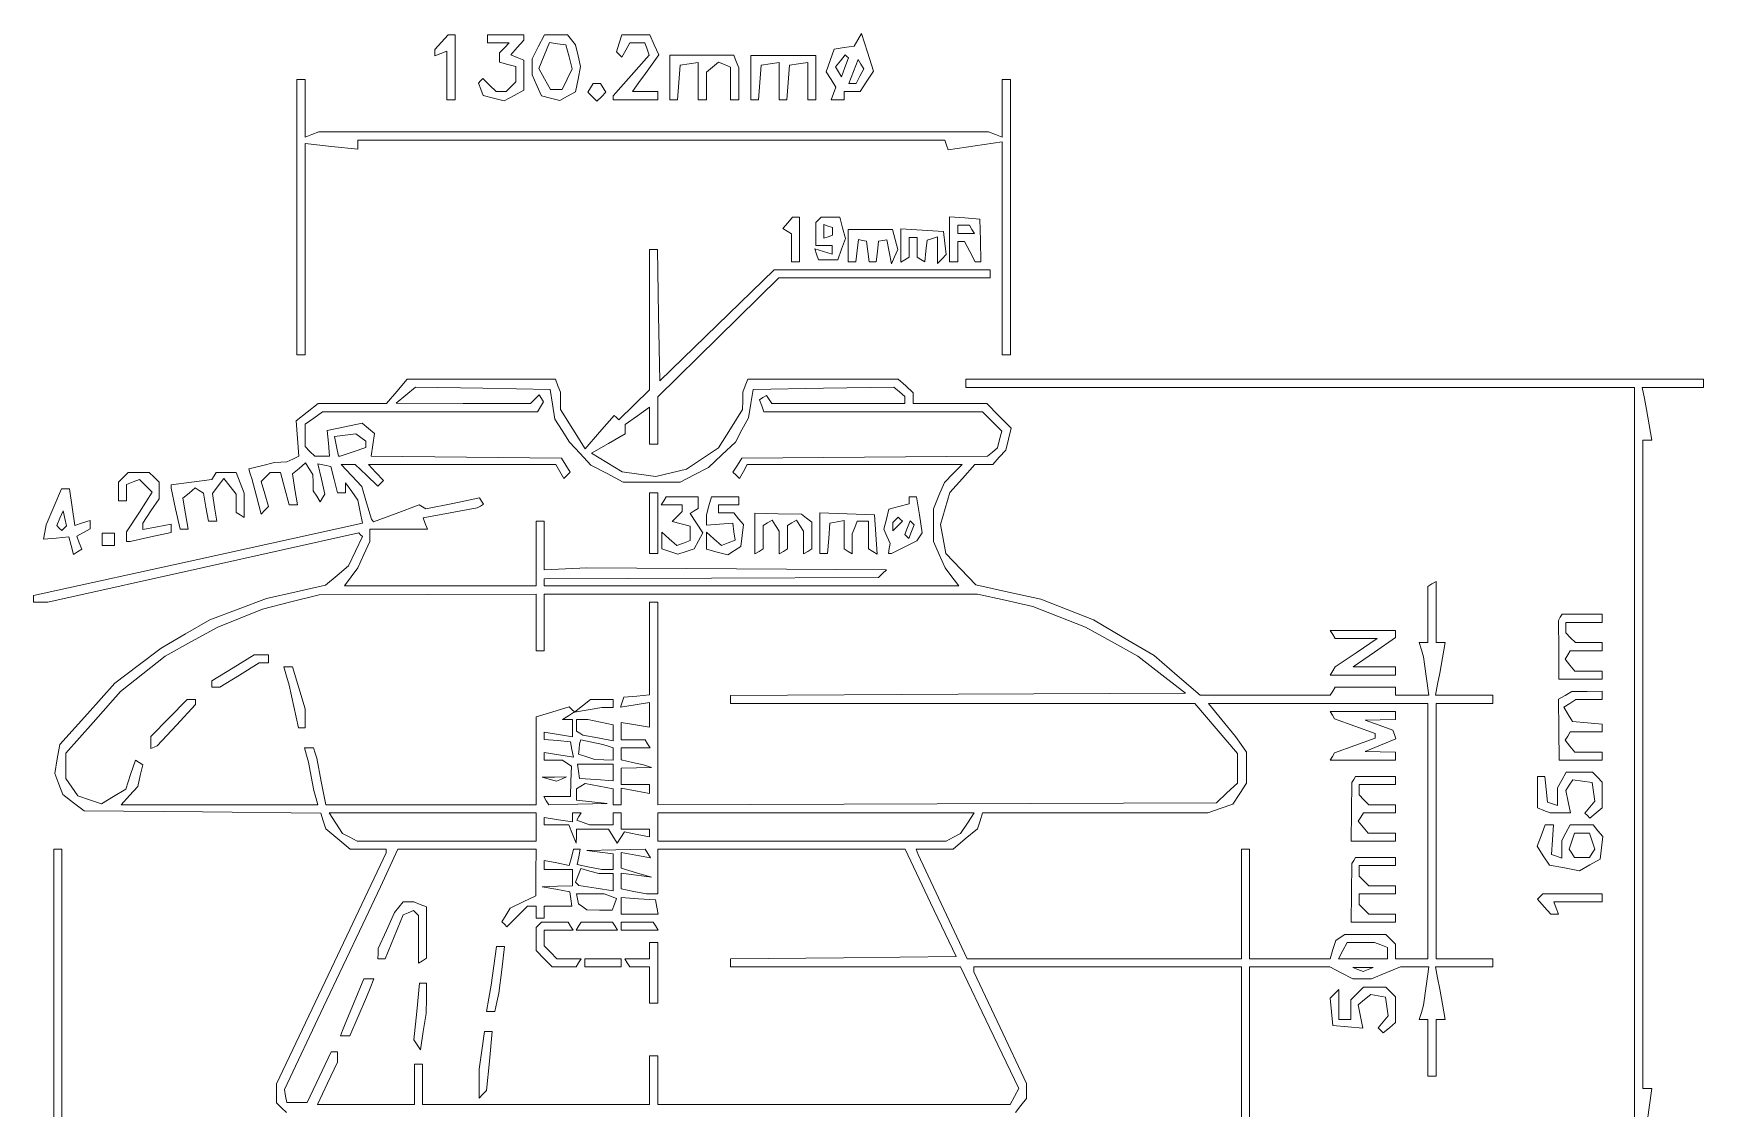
# Paper-space layout 'AN-07-DGE-065' of a CAD drawing. Header units: metres, sheet in millimetres. Extents: x 12 to 193, y 4 to 291.
# Drawn here: x 61.1 to 113.4, y 151.5 to 185.2 of the extents above; entities that cross this region are included whole.
import ezdxf

# ---------------------------------------------------------------- set-up
doc = ezdxf.new("R2010")
doc.units = ezdxf.units.M
doc.layers.add('DGE_CONTORNOS', color=7, linetype='Continuous', lineweight=0)
doc.layers.add('DGE_DATOS', color=7, linetype='Continuous', lineweight=0)

# ---------------------------------------------------------------- blocks, each defined once
blk = doc.blocks.new('LP_REF_DGE_MT_065')
at = {"layer": 'DGE_CONTORNOS'}
for points in [[(73.891, 184.92), (73.681, 184.688), (73.681, 184.589), (73.681, 184.49), (73.872, 184.563), (74.062, 184.636), (74.062, 183.878), (74.062, 183.12), (74.189, 183.12), (74.316, 183.12), (74.316, 184.136), (74.316, 185.152), (74.209, 185.152), (74.102, 185.152)], [(75.332, 185.025), (75.332, 184.898), (75.675, 184.898), (76.018, 184.898), (75.866, 184.746), (75.713, 184.593), (75.713, 184.443), (75.713, 184.293), (75.967, 184.226), (76.221, 184.16), (76.221, 183.919), (76.221, 183.679), (76.069, 183.526), (75.916, 183.374), (75.76, 183.374), (75.604, 183.374), (75.399, 183.58), (75.193, 183.785), (75.12, 183.712), (75.047, 183.639), (75.121, 183.447), (75.194, 183.255), (75.527, 183.171), (75.86, 183.088), (76.167, 183.252), (76.475, 183.417), (76.475, 183.89), (76.475, 184.363), (76.267, 184.443), (76.06, 184.522), (76.267, 184.752), (76.475, 184.982), (76.475, 185.067), (76.475, 185.152), (75.904, 185.152), (75.332, 185.152)], [(76.923, 184.777), (76.729, 184.403), (76.729, 184.148), (76.729, 183.894), (76.878, 183.567), (77.027, 183.241), (77.311, 183.17), (77.595, 183.098), (77.844, 183.232), (78.093, 183.365), (78.172, 183.763), (78.252, 184.161), (78.171, 184.498), (78.091, 184.835), (77.966, 184.993), (77.841, 185.152), (77.479, 185.152), (77.117, 185.152)], [(77.891, 184.461), (77.99, 184.088), (77.834, 183.763), (77.678, 183.438), (77.494, 183.438), (77.31, 183.438), (77.124, 183.769), (76.938, 184.101), (77.106, 184.506), (77.273, 184.911), (77.532, 184.873), (77.792, 184.835)], [(79.457, 184.888), (79.373, 184.625), (79.458, 184.54), (79.542, 184.456), (79.666, 184.677), (79.79, 184.898), (80.024, 184.898), (80.258, 184.898), (80.331, 184.707), (80.404, 184.517), (79.837, 183.878), (79.269, 183.239), (79.269, 183.179), (79.269, 183.12), (79.968, 183.12), (80.666, 183.12), (80.666, 183.247), (80.666, 183.374), (80.27, 183.374), (79.873, 183.374), (80.08, 183.66), (80.287, 183.946), (80.495, 184.236), (80.702, 184.527), (80.56, 184.84), (80.418, 185.152), (79.979, 185.152), (79.54, 185.152)], [(86.94, 184.997), (86.826, 184.795), (86.511, 184.751), (86.196, 184.708), (86.071, 184.352), (85.947, 183.997), (86.098, 183.754), (86.25, 183.511), (86.175, 183.316), (86.1, 183.12), (86.304, 183.12), (86.508, 183.12), (86.508, 183.247), (86.508, 183.374), (86.759, 183.374), (87.01, 183.374), (87.221, 183.696), (87.432, 184.017), (87.243, 184.608), (87.055, 185.198)], [(81.047, 183.819), (81.047, 183.12), (81.167, 183.12), (81.287, 183.12), (81.326, 183.66), (81.365, 184.2), (81.65, 184.24), (81.936, 184.281), (81.936, 183.7), (81.936, 183.12), (82.063, 183.12), (82.19, 183.12), (82.19, 183.549), (82.19, 183.978), (82.379, 184.135), (82.568, 184.291), (82.76, 184.218), (82.952, 184.144), (82.952, 183.632), (82.952, 183.12), (83.079, 183.12), (83.206, 183.12), (83.206, 183.618), (83.206, 184.115), (83.129, 184.316), (83.052, 184.517), (82.05, 184.517), (81.047, 184.517)], [(83.587, 183.813), (83.587, 183.12), (83.707, 183.12), (83.827, 183.12), (83.866, 183.66), (83.905, 184.2), (84.19, 184.24), (84.476, 184.281), (84.476, 183.7), (84.476, 183.12), (84.596, 183.12), (84.716, 183.12), (84.755, 183.66), (84.794, 184.2), (85.079, 184.24), (85.365, 184.281), (85.365, 183.7), (85.365, 183.12), (85.492, 183.12), (85.619, 183.12), (85.619, 183.811), (85.619, 184.501), (84.603, 184.504), (83.587, 184.506)], [(86.532, 184.133), (86.423, 183.839), (86.328, 183.993), (86.232, 184.147), (86.388, 184.335), (86.544, 184.523), (86.592, 184.475), (86.641, 184.427)], [(87.003, 183.857), (86.88, 183.628), (86.769, 183.628), (86.657, 183.628), (86.8, 184.005), (86.942, 184.383), (87.034, 184.235), (87.125, 184.086)], [(69.363, 179.437), (69.363, 175.119), (69.49, 175.119), (69.617, 175.119), (69.617, 178.431), (69.617, 181.743), (70.443, 181.655), (71.268, 181.566), (71.268, 181.708), (71.268, 181.85), (80.465, 181.85), (89.662, 181.85), (89.713, 181.699), (89.763, 181.547), (90.612, 181.674), (91.461, 181.801), (91.461, 178.46), (91.461, 175.119), (91.588, 175.119), (91.715, 175.119), (91.715, 179.437), (91.715, 183.755), (91.588, 183.755), (91.461, 183.755), (91.461, 182.852), (91.461, 181.95), (91.247, 182.032), (91.033, 182.114), (80.54, 182.114), (70.046, 182.115), (69.832, 182.032), (69.617, 181.95), (69.617, 182.852), (69.617, 183.755), (69.49, 183.755), (69.363, 183.755)], [(78.564, 183.49), (78.478, 183.352), (78.62, 183.211), (78.761, 183.069), (78.903, 183.211), (79.044, 183.352), (78.959, 183.49), (78.873, 183.628), (78.761, 183.628), (78.649, 183.628)], [(84.74, 179.258), (84.591, 179.079), (84.724, 178.996), (84.857, 178.914), (84.857, 178.477), (84.857, 178.04), (84.984, 178.04), (85.111, 178.04), (85.111, 178.739), (85.111, 179.437), (85, 179.437), (84.888, 179.437)], [(85.704, 179.352), (85.619, 179.268), (85.619, 178.908), (85.619, 178.548), (85.873, 178.548), (86.127, 178.548), (86.127, 178.412), (86.127, 178.277), (85.858, 178.362), (85.589, 178.448), (85.646, 178.276), (85.704, 178.104), (86.008, 178.104), (86.312, 178.104), (86.428, 178.435), (86.545, 178.766), (86.46, 179.102), (86.376, 179.437), (86.082, 179.437), (85.789, 179.437)], [(86.146, 178.993), (86.146, 178.872), (86.01, 178.826), (85.873, 178.781), (85.873, 178.993), (85.873, 179.204), (86.01, 179.159), (86.146, 179.113)], [(86.635, 178.548), (86.635, 178.04), (86.754, 178.04), (86.872, 178.04), (86.912, 178.389), (86.953, 178.739), (87.08, 178.711), (87.207, 178.683), (87.247, 178.361), (87.287, 178.04), (87.397, 178.04), (87.507, 178.04), (87.547, 178.361), (87.588, 178.683), (87.715, 178.704), (87.842, 178.724), (87.917, 178.35), (87.992, 177.977), (88.089, 178.199), (88.187, 178.422), (88.107, 178.739), (88.027, 179.056), (87.331, 179.056), (86.635, 179.056)], [(88.286, 178.547), (88.286, 178.025), (88.413, 178.104), (88.54, 178.182), (88.54, 178.492), (88.54, 178.802), (88.667, 178.802), (88.794, 178.802), (88.794, 178.492), (88.794, 178.182), (88.913, 178.109), (89.031, 178.036), (89.071, 178.377), (89.112, 178.719), (89.27, 178.771), (89.429, 178.823), (89.429, 178.406), (89.429, 177.989), (89.566, 178.126), (89.703, 178.263), (89.661, 178.628), (89.62, 178.993), (88.953, 179.031), (88.286, 179.069)], [(89.81, 178.746), (89.81, 178.04), (89.937, 178.04), (90.064, 178.04), (90.064, 178.358), (90.064, 178.675), (90.17, 178.675), (90.275, 178.675), (90.445, 178.358), (90.615, 178.04), (90.702, 178.04), (90.789, 178.04), (90.776, 178.707), (90.763, 179.374), (90.286, 179.413), (89.81, 179.452)], [(90.509, 179.056), (90.587, 178.929), (90.326, 178.929), (90.064, 178.929), (90.064, 179.056), (90.064, 179.183), (90.247, 179.183), (90.43, 179.183)], [(77.372, 173.574), (77.448, 173.109), (77.676, 172.749), (77.905, 172.389), (78.238, 172.028), (78.571, 171.667), (79.079, 171.4), (79.587, 171.134), (80.476, 171.134), (81.365, 171.133), (81.809, 171.362), (82.254, 171.591), (82.677, 171.99), (83.101, 172.389), (83.303, 172.77), (83.506, 173.151), (83.58, 173.595), (83.655, 174.04), (85.859, 174.074), (88.062, 174.109), (88.238, 173.964), (88.413, 173.818), (88.413, 173.706), (88.413, 173.595), (86.325, 173.595), (84.237, 173.595), (84.157, 173.724), (84.078, 173.853), (83.965, 173.784), (83.852, 173.714), (83.924, 173.527), (83.995, 173.341), (87.417, 173.341), (90.838, 173.341), (91.141, 173.038), (91.445, 172.734), (91.376, 172.47), (91.307, 172.206), (91.151, 172.077), (90.995, 171.948), (87.146, 171.914), (83.297, 171.881), (83.161, 171.664), (83.025, 171.448), (83.125, 171.348), (83.225, 171.248), (83.349, 171.469), (83.473, 171.69), (86.837, 171.69), (90.201, 171.69), (89.927, 171.404), (89.653, 171.119), (89.478, 170.71), (89.302, 170.301), (89.302, 169.785), (89.302, 169.269), (89.489, 168.86), (89.676, 168.452), (89.886, 168.166), (90.095, 167.88), (83.603, 167.88), (77.11, 167.88), (77.11, 167.99), (77.11, 168.1), (82.349, 168.124), (87.588, 168.148), (87.708, 168.268), (87.829, 168.388), (83.136, 168.417), (78.444, 168.446), (77.777, 168.416), (77.11, 168.386), (77.11, 169.149), (77.11, 169.912), (76.983, 169.912), (76.856, 169.912), (76.856, 168.896), (76.856, 167.88), (73.856, 167.88), (70.856, 167.88), (71.066, 168.166), (71.275, 168.452), (71.462, 168.86), (71.649, 169.269), (71.649, 169.463), (71.649, 169.658), (72.552, 169.658), (73.454, 169.658), (73.386, 169.836), (73.318, 170.014), (74.166, 170.17), (75.015, 170.327), (75.112, 170.382), (75.209, 170.438), (75.146, 170.541), (75.082, 170.644), (74.243, 170.468), (73.404, 170.292), (73.298, 170.358), (73.192, 170.423), (72.475, 170.155), (71.759, 169.887), (71.727, 169.931), (71.695, 169.976), (71.548, 170.484), (71.402, 170.992), (71.076, 171.341), (70.75, 171.69), (70.97, 171.69), (71.191, 171.69), (71.546, 171.35), (71.901, 171.01), (71.986, 171.095), (72.071, 171.18), (71.84, 171.435), (71.61, 171.69), (74.544, 171.69), (77.479, 171.69), (77.602, 171.469), (77.726, 171.248), (77.826, 171.348), (77.927, 171.448), (77.79, 171.664), (77.654, 171.881), (74.674, 171.915), (71.694, 171.949), (71.746, 172.303), (71.798, 172.657), (71.604, 172.818), (71.411, 172.978), (70.863, 172.867), (70.316, 172.755), (70.348, 172.35), (70.38, 171.944), (70.151, 171.944), (69.922, 171.944), (69.77, 172.096), (69.617, 172.249), (69.617, 172.597), (69.617, 172.946), (69.893, 173.139), (70.169, 173.332), (73.537, 173.337), (76.905, 173.341), (76.999, 173.494), (77.093, 173.646), (77.024, 173.759), (76.954, 173.871), (76.816, 173.733), (76.678, 173.595), (74.577, 173.599), (72.475, 173.603), (72.778, 173.856), (73.082, 174.109), (75.189, 174.074), (77.297, 174.04)], [(71.522, 172.322), (71.522, 172.223), (71.122, 172.083), (70.722, 171.944), (70.693, 171.944), (70.663, 171.944), (70.603, 172.255), (70.544, 172.566), (70.874, 172.608), (71.205, 172.65), (71.363, 172.536), (71.522, 172.421)], [(63.928, 171.284), (63.775, 171.131), (63.775, 170.839), (63.775, 170.547), (63.902, 170.547), (64.029, 170.547), (64.029, 170.805), (64.029, 171.063), (64.23, 171.14), (64.43, 171.217), (64.629, 171.017), (64.829, 170.818), (64.429, 170.195), (64.029, 169.572), (64.029, 169.425), (64.029, 169.277), (64.086, 169.277), (64.144, 169.277), (64.785, 169.415), (65.426, 169.552), (65.426, 169.683), (65.426, 169.813), (64.982, 169.73), (64.537, 169.647), (64.538, 169.748), (64.539, 169.849), (64.791, 170.23), (65.043, 170.611), (65.044, 170.871), (65.045, 171.131), (64.893, 171.284), (64.74, 171.436), (64.41, 171.436), (64.08, 171.436)], [(66.77, 171.326), (66.702, 171.216), (66.064, 171.131), (65.426, 171.046), (65.426, 170.993), (65.426, 170.941), (65.564, 170.299), (65.701, 169.658), (65.829, 169.658), (65.956, 169.658), (65.874, 170.144), (65.792, 170.63), (65.985, 170.79), (66.177, 170.95), (66.305, 170.871), (66.432, 170.792), (66.515, 170.352), (66.597, 169.912), (66.727, 169.912), (66.856, 169.912), (66.786, 170.346), (66.716, 170.779), (66.896, 171.012), (67.077, 171.246), (67.268, 170.999), (67.458, 170.752), (67.458, 170.467), (67.458, 170.181), (67.585, 170.103), (67.712, 170.024), (67.712, 170.404), (67.712, 170.784), (67.588, 171.11), (67.464, 171.436), (67.151, 171.436), (66.838, 171.436)], [(61.745, 170.362), (61.503, 169.796), (61.464, 169.568), (61.426, 169.341), (61.822, 169.378), (62.218, 169.416), (62.29, 169.143), (62.361, 168.87), (62.491, 168.951), (62.621, 169.031), (62.543, 169.233), (62.466, 169.435), (62.676, 169.553), (62.886, 169.671), (62.886, 169.8), (62.886, 169.929), (62.647, 169.853), (62.408, 169.777), (62.322, 170.353), (62.236, 170.928), (62.112, 170.928), (61.988, 170.928)], [(80.412, 169.849), (80.412, 168.896), (80.539, 168.896), (80.666, 168.896), (80.666, 169.849), (80.666, 170.801), (80.539, 170.801), (80.412, 170.801)], [(80.857, 170.547), (80.778, 170.42), (81.103, 170.42), (81.428, 170.42), (81.428, 170.318), (81.428, 170.217), (81.272, 170.06), (81.115, 169.904), (81.399, 169.83), (81.682, 169.755), (81.682, 169.53), (81.682, 169.304), (81.473, 169.224), (81.264, 169.144), (81.029, 169.357), (80.793, 169.57), (80.793, 169.305), (80.793, 169.04), (81.047, 168.96), (81.301, 168.879), (81.555, 168.96), (81.809, 169.04), (81.945, 169.294), (82.081, 169.548), (81.883, 169.85), (81.685, 170.153), (81.811, 170.23), (81.936, 170.308), (81.936, 170.491), (81.936, 170.674), (81.436, 170.674), (80.935, 170.674)], [(82.27, 170.388), (82.194, 170.103), (82.192, 169.943), (82.19, 169.784), (82.603, 169.816), (83.016, 169.849), (83.054, 169.579), (83.093, 169.309), (82.877, 169.227), (82.661, 169.144), (82.426, 169.357), (82.19, 169.57), (82.19, 169.299), (82.19, 169.028), (82.527, 168.943), (82.864, 168.859), (83.067, 168.985), (83.27, 169.112), (83.311, 169.456), (83.352, 169.8), (83.2, 169.983), (83.048, 170.166), (82.81, 170.166), (82.571, 170.166), (82.571, 170.293), (82.571, 170.42), (82.889, 170.42), (83.206, 170.42), (83.206, 170.547), (83.206, 170.674), (82.776, 170.674), (82.347, 170.674)], [(88.54, 170.561), (88.54, 170.448), (88.225, 170.368), (87.909, 170.289), (87.83, 169.974), (87.751, 169.659), (87.848, 169.436), (87.945, 169.214), (87.92, 169.055), (87.894, 168.896), (87.944, 168.896), (87.993, 168.896), (88.391, 169.095), (88.789, 169.293), (88.868, 169.421), (88.947, 169.549), (88.863, 170.112), (88.779, 170.674), (88.659, 170.674), (88.54, 170.674)], [(62.072, 169.69), (61.997, 169.616), (61.918, 169.695), (61.839, 169.774), (61.938, 170.002), (62.036, 170.23), (62.092, 169.997), (62.147, 169.765)], [(83.714, 169.519), (83.714, 168.881), (83.841, 168.96), (83.968, 169.038), (83.968, 169.404), (83.968, 169.77), (84.109, 169.857), (84.251, 169.945), (84.361, 169.77), (84.472, 169.595), (84.474, 169.238), (84.476, 168.881), (84.603, 168.96), (84.73, 169.038), (84.73, 169.404), (84.73, 169.77), (84.871, 169.857), (85.013, 169.945), (85.123, 169.77), (85.234, 169.595), (85.236, 169.238), (85.238, 168.881), (85.365, 168.96), (85.492, 169.038), (85.492, 169.459), (85.492, 169.881), (85.333, 170.005), (85.175, 170.129), (84.444, 170.143), (83.714, 170.158)], [(85.746, 169.532), (85.746, 168.896), (85.866, 168.896), (85.985, 168.896), (86.024, 169.371), (86.064, 169.846), (86.286, 169.889), (86.508, 169.931), (86.508, 169.484), (86.508, 169.038), (86.635, 168.96), (86.762, 168.881), (86.762, 169.196), (86.762, 169.51), (86.839, 169.711), (86.916, 169.912), (87.093, 169.912), (87.27, 169.912), (87.27, 169.475), (87.27, 169.038), (87.405, 168.955), (87.539, 168.872), (87.5, 169.487), (87.461, 170.103), (86.603, 170.135), (85.746, 170.167)], [(63.267, 169.341), (63.267, 169.15), (63.458, 169.15), (63.648, 169.15), (63.648, 169.341), (63.648, 169.531), (63.458, 169.531), (63.267, 169.531)], [(88.182, 169.758), (88.032, 169.607), (88.032, 169.738), (88.032, 169.87), (88.117, 169.954), (88.202, 170.039), (88.267, 169.973), (88.333, 169.908)], [(88.616, 169.582), (88.534, 169.368), (88.471, 169.431), (88.407, 169.495), (88.489, 169.709), (88.572, 169.923), (88.635, 169.859), (88.699, 169.796)], [(76.856, 166.737), (76.856, 165.848), (76.983, 165.848), (77.11, 165.848), (77.11, 166.737), (77.11, 167.626), (83.897, 167.626), (90.683, 167.626), (91.549, 167.431), (92.414, 167.235), (93.239, 166.913), (94.065, 166.591), (94.886, 166.134), (95.708, 165.677), (96.457, 165.096), (97.206, 164.515), (90.079, 164.482), (82.952, 164.449), (82.952, 164.323), (82.952, 164.197), (90.223, 164.194), (97.494, 164.191), (98.16, 163.408), (98.827, 162.624), (98.827, 162.163), (98.827, 161.701), (98.499, 161.393), (98.172, 161.086), (89.419, 161.051), (80.666, 161.017), (80.666, 164.194), (80.666, 167.372), (80.539, 167.372), (80.412, 167.372), (80.412, 165.92), (80.412, 164.467), (80.009, 164.427), (79.606, 164.388), (79.556, 164.235), (79.506, 164.083), (79.959, 164.157), (80.412, 164.23), (80.412, 163.841), (80.412, 163.451), (79.968, 163.523), (79.523, 163.595), (79.523, 163.325), (79.523, 163.054), (79.897, 163.054), (80.27, 163.054), (80.349, 162.927), (80.427, 162.8), (79.975, 162.8), (79.523, 162.8), (79.523, 162.612), (79.523, 162.424), (79.872, 162.347), (80.222, 162.27), (80.349, 162.227), (80.476, 162.185), (79.999, 162.175), (79.523, 162.165), (79.523, 161.911), (79.523, 161.657), (79.968, 161.657), (80.412, 161.657), (80.412, 161.516), (80.412, 161.375), (79.968, 161.458), (79.523, 161.542), (79.523, 161.282), (79.523, 161.022), (79.396, 161.022), (79.269, 161.022), (79.269, 161.27), (79.269, 161.519), (78.833, 161.6), (78.397, 161.682), (78.261, 161.599), (78.126, 161.515), (78.126, 161.34), (78.126, 161.164), (78.602, 161.115), (79.079, 161.065), (78.165, 161.043), (77.252, 161.022), (77.174, 161.149), (77.095, 161.276), (77.515, 161.276), (77.936, 161.276), (77.949, 161.752), (77.963, 162.229), (77.822, 162.322), (77.682, 162.415), (77.396, 162.417), (77.11, 162.419), (77.11, 162.538), (77.11, 162.657), (77.568, 162.583), (78.025, 162.509), (77.979, 162.75), (77.934, 162.991), (77.522, 163.03), (77.11, 163.07), (77.11, 163.181), (77.11, 163.292), (77.555, 163.22), (77.999, 163.148), (77.999, 163.418), (77.999, 163.689), (77.84, 163.691), (77.682, 163.693), (77.868, 163.811), (78.055, 163.929), (77.976, 164.008), (77.897, 164.088), (77.377, 163.932), (76.856, 163.776), (76.856, 162.399), (76.856, 161.022), (73.563, 161.022), (70.27, 161.022), (70.127, 161.752), (69.983, 162.483), (69.931, 162.641), (69.879, 162.8), (69.74, 162.8), (69.6, 162.8), (69.663, 162.578), (69.725, 162.356), (69.808, 161.911), (69.89, 161.467), (69.953, 161.244), (70.015, 161.022), (66.937, 161.022), (63.858, 161.022), (64.117, 161.308), (64.377, 161.594), (64.457, 161.935), (64.538, 162.276), (64.421, 162.349), (64.304, 162.421), (64.153, 161.966), (64.003, 161.51), (63.621, 161.278), (63.238, 161.045), (62.87, 161.174), (62.501, 161.302), (62.313, 161.571), (62.124, 161.841), (62.124, 162.237), (62.124, 162.634), (62.981, 163.601), (63.839, 164.568), (64.537, 165.123), (65.236, 165.678), (66.061, 166.135), (66.887, 166.592), (67.585, 166.873), (68.284, 167.154), (69.173, 167.377), (70.062, 167.6), (73.459, 167.613), (76.856, 167.626)], [(108.944, 166.896), (108.887, 166.801), (108.892, 165.88), (108.898, 164.959), (109.578, 164.959), (110.257, 164.959), (110.257, 165.086), (110.257, 165.213), (109.828, 165.213), (109.399, 165.213), (109.246, 165.398), (109.092, 165.583), (109.174, 165.715), (109.256, 165.848), (109.757, 165.848), (110.257, 165.848), (110.257, 165.975), (110.257, 166.102), (109.838, 166.102), (109.419, 166.102), (109.267, 166.254), (109.114, 166.407), (109.114, 166.572), (109.114, 166.737), (109.686, 166.737), (110.257, 166.737), (110.257, 166.864), (110.257, 166.991), (109.63, 166.991), (109.002, 166.991)], [(101.812, 166.356), (101.89, 166.229), (102.548, 166.229), (103.205, 166.229), (102.549, 165.787), (101.894, 165.346), (101.813, 165.216), (101.733, 165.086), (102.757, 165.086), (103.78, 165.086), (103.78, 165.213), (103.78, 165.34), (103.119, 165.34), (102.459, 165.34), (103.119, 165.803), (103.78, 166.265), (103.78, 166.374), (103.78, 166.483), (102.757, 166.483), (101.733, 166.483)], [(67.363, 165.311), (66.696, 164.901), (66.696, 164.803), (66.696, 164.705), (66.821, 164.705), (66.946, 164.705), (67.566, 165.086), (68.185, 165.467), (68.329, 165.467), (68.474, 165.467), (68.474, 165.594), (68.474, 165.721), (68.252, 165.721), (68.029, 165.721)], [(69.036, 165.054), (69.119, 164.769), (69.267, 164.102), (69.416, 163.435), (69.516, 163.435), (69.617, 163.435), (69.617, 163.729), (69.617, 164.024), (69.422, 164.682), (69.226, 165.34), (69.089, 165.34), (68.953, 165.34)], [(65.358, 163.741), (64.791, 163.158), (64.791, 162.968), (64.791, 162.779), (64.889, 162.821), (64.987, 162.864), (65.587, 163.512), (66.188, 164.16), (66.188, 164.242), (66.188, 164.324), (66.056, 164.324), (65.925, 164.324)], [(78.309, 164.124), (78.063, 163.925), (78.491, 163.997), (78.92, 164.07), (79.095, 164.07), (79.269, 164.07), (79.269, 164.197), (79.269, 164.324), (78.912, 164.324), (78.556, 164.324)], [(109.097, 164.449), (108.889, 164.328), (108.898, 163.373), (108.907, 162.419), (109.582, 162.419), (110.257, 162.419), (110.257, 162.546), (110.257, 162.673), (109.828, 162.673), (109.399, 162.673), (109.246, 162.858), (109.092, 163.043), (109.174, 163.175), (109.256, 163.308), (109.757, 163.308), (110.257, 163.308), (110.257, 163.427), (110.257, 163.547), (109.794, 163.586), (109.33, 163.626), (109.191, 163.851), (109.051, 164.077), (109.241, 164.199), (109.432, 164.32), (109.844, 164.322), (110.257, 164.324), (110.257, 164.451), (110.257, 164.578), (109.781, 164.574), (109.305, 164.57)], [(104.796, 160.197), (104.796, 156.196), (104.288, 156.196), (103.78, 156.196), (103.78, 156.425), (103.78, 156.653), (103.628, 156.806), (103.475, 156.958), (102.834, 156.956), (102.193, 156.954), (102.051, 156.861), (101.909, 156.768), (101.82, 156.482), (101.731, 156.196), (100.47, 156.196), (99.208, 156.196), (99.208, 157.911), (99.208, 159.625), (99.081, 159.625), (98.954, 159.625), (98.954, 157.911), (98.954, 156.196), (94.656, 156.196), (90.358, 156.196), (89.627, 157.752), (88.896, 159.308), (88.831, 159.466), (88.767, 159.625), (89.342, 159.625), (89.918, 159.625), (90.302, 159.948), (90.686, 160.271), (90.764, 160.52), (90.843, 160.768), (94.372, 160.768), (97.9, 160.768), (98.292, 160.905), (98.683, 161.041), (98.9, 161.371), (99.116, 161.701), (99.116, 162.184), (99.116, 162.668), (98.94, 162.913), (98.764, 163.159), (98.34, 163.678), (97.917, 164.197), (101.356, 164.197), (104.796, 164.197)], [(101.804, 163.829), (101.874, 163.715), (102.51, 163.486), (103.145, 163.258), (103.145, 163.181), (103.145, 163.104), (102.51, 162.876), (101.874, 162.647), (101.804, 162.533), (101.733, 162.419), (102.757, 162.419), (103.78, 162.419), (103.78, 162.546), (103.78, 162.673), (103.304, 162.68), (102.828, 162.686), (103.309, 162.886), (103.791, 163.085), (103.746, 163.22), (103.701, 163.354), (103.265, 163.512), (102.828, 163.67), (103.304, 163.679), (103.78, 163.689), (103.78, 163.816), (103.78, 163.943), (102.757, 163.943), (101.733, 163.943)], [(78.126, 163.506), (78.126, 163.323), (78.222, 163.264), (78.319, 163.204), (78.794, 163.115), (79.269, 163.026), (79.269, 163.278), (79.269, 163.53), (78.872, 163.61), (78.475, 163.689), (78.301, 163.689), (78.126, 163.689)], [(78.237, 162.993), (78.221, 162.927), (78.204, 162.768), (78.186, 162.61), (78.442, 162.527), (78.698, 162.444), (78.983, 162.432), (79.269, 162.419), (79.269, 162.614), (79.269, 162.808), (79.11, 162.857), (78.952, 162.906), (78.602, 162.982), (78.253, 163.059)], [(78.181, 162.07), (78.213, 161.848), (78.741, 161.808), (79.269, 161.769), (79.269, 162.031), (79.269, 162.292), (78.709, 162.292), (78.149, 162.292)], [(77.652, 161.828), (77.496, 161.764), (77.271, 161.823), (77.047, 161.882), (77.428, 161.886), (77.809, 161.891)], [(102.471, 161.816), (102.416, 161.721), (102.402, 160.8), (102.389, 159.879), (103.084, 159.879), (103.78, 159.879), (103.78, 160.006), (103.78, 160.133), (103.351, 160.133), (102.922, 160.133), (102.769, 160.318), (102.615, 160.503), (102.697, 160.635), (102.779, 160.768), (103.28, 160.768), (103.78, 160.768), (103.78, 160.895), (103.78, 161.022), (103.361, 161.022), (102.942, 161.022), (102.79, 161.174), (102.637, 161.327), (102.637, 161.492), (102.637, 161.657), (103.209, 161.657), (103.78, 161.657), (103.78, 161.784), (103.78, 161.911), (103.153, 161.911), (102.525, 161.911)], [(108.992, 161.792), (108.86, 161.547), (108.86, 161.274), (108.86, 161.001), (108.701, 161.053), (108.543, 161.105), (108.503, 161.508), (108.463, 161.911), (108.344, 161.911), (108.225, 161.911), (108.225, 161.417), (108.225, 160.922), (108.426, 160.845), (108.627, 160.768), (108.944, 160.768), (109.261, 160.768), (109.188, 161.117), (109.115, 161.467), (109.224, 161.636), (109.333, 161.806), (109.637, 161.763), (109.94, 161.721), (109.981, 161.428), (110.023, 161.135), (109.868, 160.948), (109.713, 160.762), (109.792, 160.683), (109.87, 160.605), (110.064, 160.765), (110.257, 160.926), (110.257, 161.33), (110.257, 161.733), (110.105, 161.886), (109.952, 162.038), (109.538, 162.038), (109.123, 162.038)], [(76.856, 160.324), (76.856, 159.879), (74.054, 159.879), (71.251, 159.879), (71.024, 160.001), (70.796, 160.123), (70.585, 160.445), (70.373, 160.768), (73.615, 160.768), (76.856, 160.768)], [(78.198, 160.654), (78.128, 160.541), (78.328, 160.464), (78.528, 160.387), (78.899, 160.387), (79.269, 160.387), (79.269, 160.578), (79.269, 160.768), (79.396, 160.768), (79.523, 160.768), (79.523, 160.514), (79.523, 160.26), (79.968, 160.26), (80.412, 160.26), (80.412, 160.136), (80.412, 160.012), (80.018, 160.091), (79.624, 160.17), (79.508, 159.993), (79.392, 159.816), (79.261, 160.038), (79.13, 160.26), (78.628, 160.26), (78.126, 160.26), (78.118, 160.038), (78.11, 159.816), (77.995, 160.101), (77.88, 160.387), (77.495, 160.387), (77.11, 160.387), (77.11, 160.506), (77.11, 160.625), (77.555, 160.553), (77.999, 160.481), (77.999, 160.624), (77.999, 160.768), (78.134, 160.768), (78.268, 160.768)], [(90.367, 160.445), (90.155, 160.123), (89.928, 160.001), (89.7, 159.879), (85.183, 159.879), (80.666, 159.879), (80.666, 160.324), (80.666, 160.768), (85.622, 160.768), (90.578, 160.768)], [(108.346, 160.052), (108.218, 159.718), (108.411, 159.423), (108.604, 159.129), (109.074, 159.041), (109.544, 158.953), (109.869, 159.134), (110.194, 159.316), (110.235, 159.668), (110.276, 160.021), (110.124, 160.204), (109.972, 160.387), (109.611, 160.387), (109.25, 160.387), (109.119, 160.141), (108.987, 159.896), (108.987, 159.623), (108.987, 159.35), (108.828, 159.406), (108.67, 159.462), (108.698, 159.925), (108.726, 160.387), (108.599, 160.387), (108.473, 160.387)], [(109.939, 159.88), (110.02, 159.627), (109.94, 159.499), (109.861, 159.371), (109.622, 159.371), (109.383, 159.371), (109.304, 159.499), (109.225, 159.627), (109.305, 159.88), (109.385, 160.133), (109.622, 160.133), (109.859, 160.133)], [(76.853, 158.895), (76.851, 158.165), (76.449, 157.974), (76.047, 157.784), (75.917, 157.567), (75.786, 157.351), (75.863, 157.274), (75.94, 157.197), (76.265, 157.522), (76.591, 157.847), (76.723, 157.847), (76.856, 157.847), (76.856, 157.657), (76.856, 157.466), (76.983, 157.466), (77.11, 157.466), (77.11, 157.657), (77.11, 157.847), (77.543, 157.847), (77.977, 157.847), (77.945, 158.069), (77.912, 158.292), (77.48, 158.37), (77.047, 158.449), (77.523, 158.465), (77.999, 158.482), (77.999, 158.736), (77.999, 158.99), (77.555, 158.99), (77.11, 158.99), (77.11, 159.133), (77.11, 159.276), (77.503, 159.197), (77.896, 159.119), (77.963, 159.372), (78.029, 159.625), (78.134, 159.625), (78.239, 159.625), (78.192, 159.385), (78.146, 159.145), (78.533, 159.067), (78.92, 158.99), (79.095, 158.99), (79.269, 158.99), (79.269, 159.236), (79.269, 159.482), (78.856, 159.533), (78.444, 159.584), (79.357, 159.605), (80.27, 159.625), (80.354, 159.49), (80.437, 159.355), (79.98, 159.441), (79.523, 159.526), (79.523, 159.281), (79.523, 159.035), (79.999, 158.892), (80.476, 158.748), (79.999, 158.811), (79.523, 158.875), (79.523, 158.631), (79.523, 158.387), (79.92, 158.307), (80.317, 158.228), (80.492, 158.228), (80.666, 158.228), (80.666, 158.927), (80.666, 159.625), (84.542, 159.625), (88.418, 159.625), (89.216, 157.942), (90.015, 156.26), (86.483, 156.226), (82.952, 156.192), (82.952, 156.067), (82.952, 155.942), (86.552, 155.942), (90.152, 155.942), (91.064, 154.035), (91.976, 152.129), (91.841, 151.876), (91.706, 151.624), (86.186, 151.624), (80.666, 151.624), (80.666, 152.386), (80.666, 153.148), (80.539, 153.148), (80.412, 153.148), (80.412, 152.386), (80.412, 151.624), (76.856, 151.624), (73.3, 151.624), (73.3, 152.259), (73.3, 152.894), (73.173, 152.894), (73.046, 152.894), (73.046, 152.259), (73.046, 151.624), (71.528, 151.624), (70.01, 151.624), (70.32, 152.291), (70.631, 152.958), (70.632, 153.116), (70.633, 153.275), (70.534, 153.275), (70.434, 153.275), (70.057, 152.481), (69.681, 151.688), (69.365, 151.688), (69.049, 151.688), (69.01, 151.889), (68.971, 152.091), (70.2, 154.683), (71.428, 157.276), (71.979, 158.45), (72.53, 159.625), (74.693, 159.625), (76.856, 159.625)], [(102.471, 159.276), (102.416, 159.181), (102.402, 158.26), (102.389, 157.339), (103.084, 157.339), (103.78, 157.339), (103.78, 157.466), (103.78, 157.593), (103.361, 157.593), (102.942, 157.593), (102.79, 157.745), (102.637, 157.898), (102.637, 158.063), (102.637, 158.228), (103.209, 158.228), (103.78, 158.228), (103.78, 158.355), (103.78, 158.482), (103.361, 158.482), (102.942, 158.482), (102.79, 158.634), (102.637, 158.787), (102.637, 158.952), (102.637, 159.117), (103.209, 159.117), (103.78, 159.117), (103.78, 159.244), (103.78, 159.371), (103.153, 159.371), (102.525, 159.371)], [(78.176, 158.808), (78.095, 158.598), (78.147, 158.546), (78.199, 158.494), (78.734, 158.408), (79.269, 158.323), (79.269, 158.593), (79.269, 158.863), (79.047, 158.865), (78.825, 158.866), (78.54, 158.943), (78.256, 159.019)], [(78.158, 158.069), (78.19, 157.911), (78.317, 157.817), (78.444, 157.724), (78.843, 157.722), (79.242, 157.72), (79.311, 157.9), (79.38, 158.08), (79.187, 158.154), (78.994, 158.228), (78.56, 158.228), (78.126, 158.228)], [(79.523, 157.854), (79.523, 157.593), (80.104, 157.593), (80.685, 157.593), (80.643, 157.815), (80.6, 158.038), (80.062, 158.077), (79.523, 158.116)], [(108.31, 158.143), (108.225, 158.058), (108.435, 157.826), (108.646, 157.593), (108.766, 157.593), (108.887, 157.593), (108.814, 157.784), (108.741, 157.974), (109.499, 157.974), (110.257, 157.974), (110.257, 158.101), (110.257, 158.228), (109.326, 158.228), (108.395, 158.228)], [(72.558, 157.808), (72.421, 157.642), (72.165, 157.078), (71.909, 156.514), (71.906, 156.355), (71.903, 156.196), (72.015, 156.196), (72.128, 156.196), (72.407, 156.885), (72.687, 157.574), (72.854, 157.638), (73.021, 157.703), (73.097, 157.627), (73.173, 157.551), (73.173, 156.802), (73.173, 156.054), (73.3, 156.133), (73.427, 156.211), (73.427, 157.015), (73.427, 157.82), (73.226, 157.897), (73.025, 157.974), (72.861, 157.974), (72.696, 157.974)], [(76.941, 157.254), (76.856, 157.17), (76.856, 156.81), (76.856, 156.45), (77.11, 156.196), (77.364, 155.942), (77.738, 155.942), (78.111, 155.942), (78.19, 156.069), (78.268, 156.196), (77.889, 156.196), (77.509, 156.196), (77.31, 156.396), (77.11, 156.595), (77.11, 156.84), (77.11, 157.085), (77.562, 157.085), (78.014, 157.085), (77.936, 157.212), (77.857, 157.339), (77.441, 157.339), (77.025, 157.339)], [(78.19, 157.212), (78.111, 157.085), (78.761, 157.085), (79.411, 157.085), (79.333, 157.212), (79.254, 157.339), (78.761, 157.339), (78.268, 157.339)], [(79.523, 157.212), (79.523, 157.085), (80.102, 157.085), (80.681, 157.085), (80.603, 157.212), (80.524, 157.339), (80.024, 157.339), (79.523, 157.339)], [(75.531, 155.974), (75.446, 155.371), (75.375, 154.958), (75.304, 154.545), (75.431, 154.545), (75.559, 154.545), (75.626, 154.831), (75.694, 155.117), (75.782, 155.847), (75.869, 156.577), (75.742, 156.577), (75.615, 156.577)], [(80.412, 156.45), (80.412, 156.196), (80.024, 156.196), (79.635, 156.196), (79.714, 156.069), (79.792, 155.942), (80.102, 155.942), (80.412, 155.942), (80.412, 155.371), (80.412, 154.799), (80.539, 154.799), (80.666, 154.799), (80.666, 155.752), (80.666, 156.704), (80.539, 156.704), (80.412, 156.704)], [(103.325, 156.627), (103.526, 156.55), (103.526, 156.373), (103.526, 156.196), (102.76, 156.196), (101.993, 156.196), (102.129, 156.45), (102.265, 156.704), (102.695, 156.704), (103.124, 156.704)], [(78.38, 156.069), (78.38, 155.942), (78.952, 155.942), (79.523, 155.942), (79.523, 156.069), (79.523, 156.196), (78.952, 156.196), (78.38, 156.196)], [(71.159, 154.831), (70.859, 154.101), (70.796, 153.942), (70.733, 153.783), (70.878, 153.783), (71.023, 153.783), (71.285, 154.386), (71.547, 154.99), (71.658, 155.275), (71.77, 155.561), (71.614, 155.561), (71.459, 155.561)], [(73.118, 154.545), (73.031, 153.657), (73.132, 153.498), (73.233, 153.339), (73.321, 153.91), (73.408, 154.482), (73.418, 154.958), (73.427, 155.434), (73.317, 155.434), (73.206, 155.434)], [(102.923, 155.858), (102.764, 155.794), (102.605, 155.858), (102.447, 155.922), (102.764, 155.922), (103.082, 155.922)], [(102.583, 155.107), (102.383, 154.908), (102.383, 154.599), (102.383, 154.291), (102.193, 154.291), (102.002, 154.291), (102.002, 154.761), (102.002, 155.231), (101.866, 155.095), (101.73, 154.958), (101.771, 154.529), (101.812, 154.101), (102.286, 154.061), (102.761, 154.022), (102.688, 154.386), (102.615, 154.75), (102.811, 154.912), (103.006, 155.074), (103.234, 155.03), (103.463, 154.987), (103.504, 154.695), (103.546, 154.404), (103.391, 154.217), (103.236, 154.031), (103.315, 153.952), (103.393, 153.874), (103.587, 154.034), (103.78, 154.195), (103.78, 154.599), (103.78, 155.002), (103.628, 155.155), (103.475, 155.307), (103.129, 155.307), (102.782, 155.307)], [(75.159, 153.321), (75.078, 152.732), (75.078, 152.279), (75.078, 151.827), (75.192, 151.948), (75.307, 152.069), (75.396, 152.989), (75.485, 153.91), (75.362, 153.91), (75.24, 153.91)]]:
    blk.add_lwpolyline(points, close=True, dxfattribs=at)
for points in [[(91.878, 151.37), (92.046, 151.592), (92.215, 151.815), (92.219, 152.05), (92.223, 152.286), (91.398, 154.037), (90.572, 155.788), (90.572, 155.865), (90.572, 155.942), (94.763, 155.942), (98.954, 155.942), (98.954, 153.212), (98.954, 150.481)], [(61.997, 150.915), (61.997, 159.625), (61.87, 159.625), (61.743, 159.625), (61.743, 149.973)], [(111.64, 150.926), (111.725, 151.529), (111.81, 152.132), (111.669, 152.132), (111.527, 152.132), (111.527, 162.292), (111.527, 172.452), (111.668, 172.452), (111.809, 172.452), (111.727, 172.928), (111.645, 173.405), (111.576, 173.754), (111.507, 174.103), (112.47, 174.103), (113.432, 174.103), (113.432, 174.23), (113.432, 174.357), (101.875, 174.357), (90.318, 174.357), (90.318, 174.23), (90.318, 174.103), (100.792, 174.103), (111.266, 174.103), (111.265, 162.292), (111.263, 150.481)], [(99.208, 150.481), (99.208, 153.212), (99.208, 155.942), (100.464, 155.942), (101.719, 155.942), (102.083, 155.752), (102.447, 155.563), (102.736, 155.562), (103.026, 155.561), (103.482, 155.752), (103.938, 155.942), (104.382, 155.942), (104.825, 155.942), (104.74, 155.339), (104.655, 154.736), (104.59, 154.513), (104.525, 154.291), (104.661, 154.291), (104.796, 154.291), (104.796, 153.402), (104.796, 152.513), (104.923, 152.513), (105.05, 152.513), (105.05, 153.402), (105.05, 154.291), (105.191, 154.291), (105.332, 154.291), (105.25, 154.767), (105.168, 155.244), (105.099, 155.593), (105.03, 155.942), (105.929, 155.942), (106.828, 155.942), (106.828, 156.069), (106.828, 156.196), (105.939, 156.196), (105.05, 156.196), (105.05, 160.197), (105.05, 164.197), (105.939, 164.197), (106.828, 164.197), (106.828, 164.324), (106.828, 164.451), (105.929, 164.451), (105.03, 164.451), (105.099, 164.8), (105.168, 165.15), (105.25, 165.626), (105.332, 166.102), (105.191, 166.102), (105.05, 166.102), (105.05, 167.062), (105.05, 168.022), (104.923, 167.944), (104.796, 167.865), (104.796, 166.984), (104.796, 166.102), (104.661, 166.102), (104.525, 166.102), (104.59, 165.88), (104.655, 165.658), (104.74, 165.054), (104.825, 164.451), (104.303, 164.451), (103.78, 164.451), (103.78, 164.578), (103.78, 164.705), (102.835, 164.705), (101.89, 164.705), (101.812, 164.578), (101.733, 164.451), (99.699, 164.451), (97.664, 164.451), (96.944, 165.075), (96.224, 165.699), (95.271, 166.258), (94.319, 166.816), (93.493, 167.141), (92.668, 167.466), (91.652, 167.688), (90.636, 167.909), (90.165, 168.402), (89.695, 168.894), (89.609, 169.352), (89.523, 169.81), (89.672, 170.307), (89.822, 170.805), (90.21, 171.248), (90.598, 171.69), (90.883, 171.69), (91.168, 171.69), (91.368, 171.912), (91.568, 172.135), (91.655, 172.481), (91.741, 172.827), (91.357, 173.211), (90.973, 173.595), (89.82, 173.595), (88.667, 173.595), (88.667, 173.766), (88.667, 173.937), (88.435, 174.147), (88.203, 174.357), (85.845, 174.357), (83.487, 174.357), (83.41, 174.156), (83.333, 173.955), (83.331, 173.68), (83.328, 173.405), (82.951, 172.804), (82.574, 172.204), (82.073, 171.872), (81.571, 171.54), (81.087, 171.426), (80.603, 171.312), (80.077, 171.386), (79.551, 171.461), (79.072, 171.75), (78.592, 172.039), (79.12, 172.341), (79.648, 172.643), (79.649, 172.793), (79.65, 172.943), (80.031, 173.214), (80.412, 173.485), (80.412, 172.905), (80.412, 172.325), (80.539, 172.325), (80.666, 172.325), (80.666, 173.067), (80.666, 173.809), (82.564, 175.671), (84.461, 177.532), (87.771, 177.532), (91.08, 177.532), (91.08, 177.659), (91.08, 177.786), (87.7, 177.786), (84.32, 177.786), (82.525, 176.049), (80.73, 174.311), (80.695, 176.366), (80.66, 178.421), (80.536, 178.421), (80.412, 178.421), (80.412, 176.224), (80.412, 174.028), (79.928, 173.555), (79.444, 173.082), (79.372, 173.154), (79.299, 173.226), (78.848, 172.699), (78.397, 172.172), (78.01, 172.788), (77.623, 173.405), (77.621, 173.68), (77.618, 173.955), (77.541, 174.156), (77.464, 174.357), (75.139, 174.357), (72.815, 174.357), (72.494, 173.976), (72.174, 173.595), (71.103, 173.595), (70.032, 173.595), (69.686, 173.323), (69.34, 173.051), (69.384, 172.499), (69.428, 171.947), (69.237, 171.858), (69.046, 171.769), (68.855, 171.757), (68.665, 171.745), (68.259, 171.646), (67.854, 171.546), (67.904, 171.396), (67.954, 171.246), (68.096, 170.69), (68.239, 170.134), (68.355, 170.25), (68.472, 170.367), (68.358, 170.762), (68.245, 171.156), (68.385, 171.296), (68.525, 171.436), (68.685, 171.436), (68.845, 171.436), (68.982, 170.928), (69.119, 170.42), (69.252, 170.42), (69.385, 170.42), (69.303, 170.906), (69.221, 171.392), (69.429, 171.565), (69.637, 171.737), (69.752, 171.555), (69.867, 171.373), (69.871, 171.119), (69.875, 170.865), (69.984, 170.692), (70.093, 170.52), (70.165, 170.636), (70.237, 170.752), (70.129, 171.228), (70.022, 171.704), (70.224, 171.665), (70.427, 171.626), (70.534, 171.214), (70.64, 170.801), (70.764, 170.801), (70.887, 170.801), (70.887, 170.956), (70.887, 171.112), (71.079, 170.837), (71.271, 170.563), (71.342, 170.206), (71.413, 169.849), (66.261, 168.712), (61.108, 167.575), (61.108, 167.473), (61.108, 167.372), (61.335, 167.372), (61.561, 167.372), (66.432, 168.456), (71.302, 169.54), (71.359, 169.482), (71.417, 169.425), (71.2, 168.968), (70.984, 168.512), (70.621, 168.207), (70.259, 167.902), (69.335, 167.695), (68.411, 167.489), (67.522, 167.154), (66.633, 166.818), (65.871, 166.375), (65.109, 165.933), (64.386, 165.381), (63.663, 164.829), (62.798, 163.868), (61.934, 162.907), (61.856, 162.456), (61.778, 162.005), (61.904, 161.671), (62.03, 161.338), (62.363, 161.085), (62.696, 160.832), (66.404, 160.794), (70.111, 160.757), (70.189, 160.514), (70.266, 160.271), (70.65, 159.948), (71.034, 159.625), (71.595, 159.625), (72.157, 159.625), (72.157, 159.569), (72.157, 159.512), (70.443, 155.895), (68.728, 152.278), (68.728, 151.976), (68.728, 151.675), (68.881, 151.522), (69.033, 151.37)]]:
    blk.add_lwpolyline(points, dxfattribs=at)

psp = doc.layouts.new('AN-07-DGE-065')

# ---------------------------------------------------------------- block references
at = {"layer": 'DGE_DATOS'}
psp.add_blockref('LP_REF_DGE_MT_065', (0, 0), dxfattribs=at)

doc.saveas('drawing.dxf')
